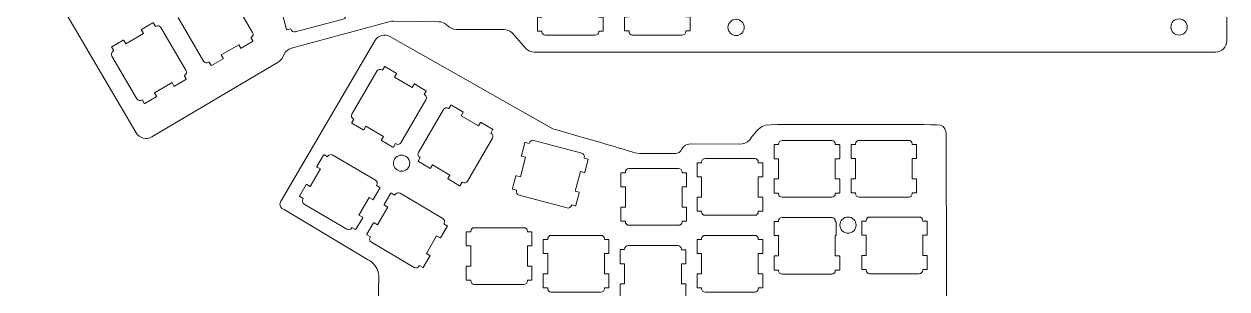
# Model space of a CAD drawing. Header units: millimetres. Extents: x -3 to 295, y 0 to 232.
# Drawn here: x -2.7 to 295.1, y 65.7 to 131.3 of the extents above; entities that cross this region are included whole.
import ezdxf

# ---------------------------------------------------------------- set-up
doc = ezdxf.new("R2010")
doc.units = ezdxf.units.MM
doc.header["$MEASUREMENT"] = 0
doc.layers.add('Layer 1', color=7, linetype='Continuous')

# ---------------------------------------------------------------- blocks, each defined once
blk = doc.blocks.new('block 5')
at = {"layer": 'Layer 1', "color": 22, "lineweight": 9, "true_color": 0xb73939}
blk.add_open_spline([(90.77, 98.88), (91.88, 98.88), (92.78, 97.98), (92.78, 96.87), (92.78, 95.76), (91.88, 94.86), (90.77, 94.86), (89.66, 94.86), (88.76, 95.76), (88.76, 96.87), (88.76, 97.98), (89.66, 98.88), (90.77, 98.88)], degree=3, knots=[0, 0, 0, 0, 1, 1, 1, 2, 2, 2, 3, 3, 3, 4, 4, 4, 4], dxfattribs=at)
blk = doc.blocks.new('block 7')
at = {"layer": 'Layer 1', "color": 22, "lineweight": 9, "true_color": 0xb73939}
blk.add_open_spline([(201.26, 83.54), (202.37, 83.54), (203.27, 82.64), (203.27, 81.53), (203.27, 80.42), (202.37, 79.52), (201.26, 79.52), (200.15, 79.52), (199.25, 80.42), (199.25, 81.53), (199.25, 82.64), (200.15, 83.54), (201.26, 83.54)], degree=3, knots=[0, 0, 0, 0, 1, 1, 1, 2, 2, 2, 3, 3, 3, 4, 4, 4, 4], dxfattribs=at)
blk = doc.blocks.new('block 4')
at = {"layer": 'Layer 1', "color": 22, "lineweight": 9, "true_color": 0xb73939}
for points, knots in [([(225.6, 103.19), (225.53, 103.26), (226.1, 106.43), (223.31, 106.4), (223.1, 106.4), (189.76, 106.54), (182.07, 106.4), (180.16, 106.36), (179.49, 105.59), (179.42, 105.55), (178.4, 104.85), (176.88, 102.59), (176.88, 102.55), (176.88, 102.55), (176.88, 102.55), (176.88, 102.55), (176.35, 101.95), (175.26, 101.6), (174.45, 101.6), (174.45, 101.6), (162.42, 101.64), (162.42, 101.64), (161.68, 101.64), (161.15, 101.49), (160.62, 100.97), (160.62, 100.97), (160.62, 100.97), (160.62, 100.97), (160.09, 100.47), (159.7, 99.34), (158.96, 99.31), (158.96, 99.31), (152.68, 99.2), (150.04, 99.24), (149.86, 99.24), (148.2, 99.48), (147.78, 99.69), (147.53, 99.8), (128.48, 105.34), (128.2, 105.41), (128.2, 105.41), (128.2, 105.41), (128.2, 105.41), (128.2, 105.41), (88.05, 128.2), (88.05, 128.2), (86.71, 129.01), (84.95, 128.55), (84.17, 127.21), (84.17, 127.21), (61.07, 87.7), (61.07, 87.7), (60.82, 87.28), (60.01, 86.18), (61.67, 85.37), (61.67, 85.37), (82.37, 73.03), (82.37, 73.03), (82.37, 73.03), (82.37, 73.03), (82.37, 73.03), (82.37, 73.03), (85.02, 71.76), (85.13, 68.93), (85.13, 68.93), (83.68, 2.72), (83.68, 2.72), (83.61, 1.48), (84.21, 0.11), (85.76, 0.11), (85.76, 0.11), (223.17, 0.14), (223.17, 0.14), (225, 0.11), (225.85, 0.78), (225.85, 2.26), (225.85, 2.26), (225.6, 103.19), (225.6, 103.19)], [0, 0, 0, 0, 1, 1, 1, 2, 2, 2, 3, 3, 3, 4, 4, 4, 5, 5, 5, 6, 6, 6, 7, 7, 7, 8, 8, 8, 9, 9, 9, 10, 10, 10, 11, 11, 11, 12, 12, 12, 13, 13, 13, 14, 14, 14, 15, 15, 15, 16, 16, 16, 17, 17, 17, 18, 18, 18, 19, 19, 19, 20, 20, 20, 21, 21, 21, 22, 22, 22, 23, 23, 23, 24, 24, 24, 25, 25, 25, 26, 26, 26, 26]), ([(93.35, 115.61), (93.35, 115.61), (89.01, 118.15), (89.01, 118.15), (89.01, 118.15), (89.5, 118.99), (89.5, 118.99), (89.53, 119.03), (89.5, 119.1), (89.46, 119.13), (89.46, 119.13), (86.64, 120.79), (86.64, 120.79), (86.61, 120.83), (86.54, 120.79), (86.5, 120.76), (86.5, 120.76), (86.01, 119.91), (86.01, 119.91), (86.01, 119.91), (85.87, 119.98), (85.87, 119.98), (85.44, 120.23), (84.91, 120.09), (84.67, 119.66), (84.67, 119.66), (78.46, 109.04), (78.46, 109.04), (78.21, 108.62), (78.35, 108.09), (78.78, 107.84), (78.78, 107.84), (78.92, 107.77), (78.92, 107.77), (78.92, 107.77), (78.42, 106.93), (78.42, 106.93), (78.39, 106.89), (78.42, 106.82), (78.46, 106.79), (78.46, 106.79), (81.28, 105.13), (81.28, 105.13), (81.32, 105.09), (81.39, 105.13), (81.42, 105.16), (81.42, 105.16), (81.91, 106.01), (81.91, 106.01), (81.91, 106.01), (86.25, 103.47), (86.25, 103.47), (86.25, 103.47), (85.76, 102.62), (85.76, 102.62), (85.72, 102.59), (85.76, 102.52), (85.8, 102.48), (85.8, 102.48), (88.62, 100.82), (88.62, 100.82), (88.65, 100.79), (88.72, 100.82), (88.76, 100.86), (88.76, 100.86), (89.25, 101.71), (89.25, 101.71), (89.25, 101.71), (89.39, 101.64), (89.39, 101.64), (89.82, 101.39), (90.35, 101.53), (90.59, 101.95), (90.59, 101.95), (96.8, 112.57), (96.8, 112.57), (97.05, 112.99), (96.91, 113.52), (96.48, 113.77), (96.48, 113.77), (96.34, 113.84), (96.34, 113.84), (96.34, 113.84), (96.84, 114.69), (96.84, 114.69), (96.87, 114.72), (96.84, 114.79), (96.8, 114.83), (96.8, 114.83), (93.98, 116.49), (93.98, 116.49), (93.94, 116.52), (93.87, 116.49), (93.84, 116.45), (93.84, 116.45), (93.35, 115.61), (93.35, 115.61)], [0, 0, 0, 0, 1, 1, 1, 2, 2, 2, 3, 3, 3, 4, 4, 4, 5, 5, 5, 6, 6, 6, 7, 7, 7, 8, 8, 8, 9, 9, 9, 10, 10, 10, 11, 11, 11, 12, 12, 12, 13, 13, 13, 14, 14, 14, 15, 15, 15, 16, 16, 16, 17, 17, 17, 18, 18, 18, 19, 19, 19, 20, 20, 20, 21, 21, 21, 22, 22, 22, 23, 23, 23, 24, 24, 24, 25, 25, 25, 26, 26, 26, 27, 27, 27, 28, 28, 28, 29, 29, 29, 30, 30, 30, 31, 31, 31, 32, 32, 32, 32]), ([(109.82, 106.08), (109.82, 106.08), (105.48, 108.62), (105.48, 108.62), (105.48, 108.62), (105.97, 109.47), (105.97, 109.47), (106.01, 109.5), (105.97, 109.57), (105.94, 109.61), (105.94, 109.61), (103.12, 111.27), (103.12, 111.27), (103.08, 111.3), (103.01, 111.27), (102.98, 111.23), (102.98, 111.23), (102.48, 110.38), (102.48, 110.38), (102.48, 110.38), (102.34, 110.45), (102.34, 110.45), (101.92, 110.7), (101.39, 110.56), (101.14, 110.14), (101.14, 110.14), (94.93, 99.52), (94.93, 99.52), (94.69, 99.1), (94.83, 98.57), (95.25, 98.32), (95.25, 98.32), (95.39, 98.25), (95.39, 98.25), (95.39, 98.25), (94.9, 97.4), (94.9, 97.4), (94.86, 97.37), (94.9, 97.3), (94.93, 97.26), (94.93, 97.26), (97.75, 95.6), (97.75, 95.6), (97.79, 95.57), (97.86, 95.6), (97.9, 95.64), (97.9, 95.64), (98.39, 96.48), (98.39, 96.48), (98.39, 96.48), (102.73, 93.94), (102.73, 93.94), (102.73, 93.94), (102.23, 93.1), (102.23, 93.1), (102.2, 93.06), (102.23, 92.99), (102.27, 92.96), (102.27, 92.96), (105.09, 91.3), (105.09, 91.3), (105.13, 91.26), (105.2, 91.3), (105.23, 91.33), (105.23, 91.33), (105.73, 92.18), (105.73, 92.18), (105.73, 92.18), (105.87, 92.11), (105.87, 92.11), (106.29, 91.86), (106.82, 92), (107.07, 92.43), (107.07, 92.43), (113.28, 103.05), (113.28, 103.05), (113.52, 103.47), (113.38, 104), (112.96, 104.25), (112.96, 104.25), (112.82, 104.32), (112.82, 104.32), (112.82, 104.32), (113.31, 105.16), (113.31, 105.16), (113.35, 105.2), (113.31, 105.27), (113.28, 105.3), (113.28, 105.3), (110.45, 106.96), (110.45, 106.96), (110.42, 107), (110.35, 106.96), (110.31, 106.93), (110.31, 106.93), (109.82, 106.08), (109.82, 106.08)], [0, 0, 0, 0, 1, 1, 1, 2, 2, 2, 3, 3, 3, 4, 4, 4, 5, 5, 5, 6, 6, 6, 7, 7, 7, 8, 8, 8, 9, 9, 9, 10, 10, 10, 11, 11, 11, 12, 12, 12, 13, 13, 13, 14, 14, 14, 15, 15, 15, 16, 16, 16, 17, 17, 17, 18, 18, 18, 19, 19, 19, 20, 20, 20, 21, 21, 21, 22, 22, 22, 23, 23, 23, 24, 24, 24, 25, 25, 25, 26, 26, 26, 27, 27, 27, 28, 28, 28, 29, 29, 29, 30, 30, 30, 31, 31, 31, 32, 32, 32, 32]), ([(133.74, 89.92), (133.74, 89.92), (135.04, 94.79), (135.04, 94.79), (135.04, 94.79), (136, 94.54), (136, 94.54), (136.07, 94.54), (136.1, 94.54), (136.14, 94.61), (136.14, 94.61), (136.98, 97.75), (136.98, 97.75), (136.98, 97.83), (136.98, 97.86), (136.91, 97.9), (136.91, 97.9), (135.96, 98.14), (135.96, 98.14), (135.96, 98.14), (136, 98.28), (136, 98.28), (136.14, 98.74), (135.85, 99.24), (135.36, 99.34), (135.36, 99.34), (123.47, 102.52), (123.47, 102.52), (123.01, 102.66), (122.52, 102.38), (122.41, 101.88), (122.41, 101.88), (122.38, 101.74), (122.38, 101.74), (122.38, 101.74), (121.43, 101.99), (121.43, 101.99), (121.36, 101.99), (121.32, 101.95), (121.28, 101.92), (121.28, 101.92), (120.44, 98.78), (120.44, 98.78), (120.44, 98.71), (120.47, 98.67), (120.51, 98.64), (120.51, 98.64), (121.46, 98.39), (121.46, 98.39), (121.46, 98.39), (120.16, 93.52), (120.16, 93.52), (120.16, 93.52), (119.2, 93.77), (119.2, 93.77), (119.13, 93.77), (119.1, 93.77), (119.06, 93.7), (119.06, 93.7), (118.22, 90.56), (118.22, 90.56), (118.22, 90.49), (118.25, 90.45), (118.29, 90.42), (118.29, 90.42), (119.24, 90.17), (119.24, 90.17), (119.24, 90.17), (119.2, 90.03), (119.2, 90.03), (119.06, 89.57), (119.34, 89.08), (119.84, 88.97), (119.84, 88.97), (131.73, 85.8), (131.73, 85.8), (132.19, 85.65), (132.68, 85.94), (132.79, 86.43), (132.79, 86.43), (132.82, 86.57), (132.82, 86.57), (132.82, 86.57), (133.77, 86.32), (133.77, 86.32), (133.84, 86.32), (133.88, 86.36), (133.91, 86.4), (133.91, 86.4), (134.76, 89.53), (134.76, 89.53), (134.76, 89.61), (134.76, 89.64), (134.69, 89.68), (134.69, 89.68), (133.74, 89.92), (133.74, 89.92)], [0, 0, 0, 0, 1, 1, 1, 2, 2, 2, 3, 3, 3, 4, 4, 4, 5, 5, 5, 6, 6, 6, 7, 7, 7, 8, 8, 8, 9, 9, 9, 10, 10, 10, 11, 11, 11, 12, 12, 12, 13, 13, 13, 14, 14, 14, 15, 15, 15, 16, 16, 16, 17, 17, 17, 18, 18, 18, 19, 19, 19, 20, 20, 20, 21, 21, 21, 22, 22, 22, 23, 23, 23, 24, 24, 24, 25, 25, 25, 26, 26, 26, 27, 27, 27, 28, 28, 28, 29, 29, 29, 30, 30, 30, 31, 31, 31, 32, 32, 32, 32]), ([(198.12, 92.96), (198.12, 92.96), (198.12, 97.97), (198.12, 97.97), (198.12, 97.97), (199.11, 97.97), (199.11, 97.97), (199.18, 97.97), (199.21, 98), (199.21, 98.07), (199.21, 98.07), (199.21, 101.35), (199.21, 101.35), (199.21, 101.42), (199.18, 101.46), (199.11, 101.46), (199.11, 101.46), (198.12, 101.46), (198.12, 101.46), (198.12, 101.46), (198.12, 101.6), (198.12, 101.6), (198.12, 102.09), (197.73, 102.48), (197.24, 102.48), (197.24, 102.48), (184.96, 102.48), (184.96, 102.48), (184.47, 102.48), (184.08, 102.09), (184.08, 101.6), (184.08, 101.6), (184.08, 101.46), (184.08, 101.46), (184.08, 101.46), (183.09, 101.46), (183.09, 101.46), (183.02, 101.46), (182.99, 101.42), (182.99, 101.35), (182.99, 101.35), (182.99, 98.07), (182.99, 98.07), (182.99, 98), (183.02, 97.97), (183.09, 97.97), (183.09, 97.97), (184.08, 97.97), (184.08, 97.97), (184.08, 97.97), (184.08, 92.96), (184.08, 92.96), (184.08, 92.96), (183.09, 92.96), (183.09, 92.96), (183.02, 92.96), (182.99, 92.92), (182.99, 92.85), (182.99, 92.85), (182.99, 89.57), (182.99, 89.57), (182.99, 89.5), (183.02, 89.46), (183.09, 89.46), (183.09, 89.46), (184.08, 89.46), (184.08, 89.46), (184.08, 89.46), (184.08, 89.32), (184.08, 89.32), (184.08, 88.83), (184.47, 88.44), (184.96, 88.44), (184.96, 88.44), (197.24, 88.44), (197.24, 88.44), (197.73, 88.44), (198.12, 88.83), (198.12, 89.32), (198.12, 89.32), (198.12, 89.46), (198.12, 89.46), (198.12, 89.46), (199.11, 89.46), (199.11, 89.46), (199.18, 89.46), (199.21, 89.5), (199.21, 89.57), (199.21, 89.57), (199.21, 92.85), (199.21, 92.85), (199.21, 92.92), (199.18, 92.96), (199.11, 92.96), (199.11, 92.96), (198.12, 92.96), (198.12, 92.96)], [0, 0, 0, 0, 1, 1, 1, 2, 2, 2, 3, 3, 3, 4, 4, 4, 5, 5, 5, 6, 6, 6, 7, 7, 7, 8, 8, 8, 9, 9, 9, 10, 10, 10, 11, 11, 11, 12, 12, 12, 13, 13, 13, 14, 14, 14, 15, 15, 15, 16, 16, 16, 17, 17, 17, 18, 18, 18, 19, 19, 19, 20, 20, 20, 21, 21, 21, 22, 22, 22, 23, 23, 23, 24, 24, 24, 25, 25, 25, 26, 26, 26, 27, 27, 27, 28, 28, 28, 29, 29, 29, 30, 30, 30, 31, 31, 31, 32, 32, 32, 32]), ([(217.17, 92.99), (217.17, 92.99), (217.17, 98), (217.17, 98), (217.17, 98), (218.16, 98), (218.16, 98), (218.23, 98), (218.26, 98.04), (218.26, 98.11), (218.26, 98.11), (218.26, 101.39), (218.26, 101.39), (218.26, 101.46), (218.23, 101.49), (218.16, 101.49), (218.16, 101.49), (217.17, 101.49), (217.17, 101.49), (217.17, 101.49), (217.17, 101.64), (217.17, 101.64), (217.17, 102.13), (216.78, 102.52), (216.29, 102.52), (216.29, 102.52), (204.01, 102.52), (204.01, 102.52), (203.52, 102.52), (203.13, 102.13), (203.13, 101.64), (203.13, 101.64), (203.13, 101.49), (203.13, 101.49), (203.13, 101.49), (202.14, 101.49), (202.14, 101.49), (202.07, 101.49), (202.04, 101.46), (202.04, 101.39), (202.04, 101.39), (202.04, 98.11), (202.04, 98.11), (202.04, 98.04), (202.07, 98), (202.14, 98), (202.14, 98), (203.13, 98), (203.13, 98), (203.13, 98), (203.13, 92.99), (203.13, 92.99), (203.13, 92.99), (202.14, 92.99), (202.14, 92.99), (202.07, 92.99), (202.04, 92.96), (202.04, 92.89), (202.04, 92.89), (202.04, 89.61), (202.04, 89.61), (202.04, 89.53), (202.07, 89.5), (202.14, 89.5), (202.14, 89.5), (203.13, 89.5), (203.13, 89.5), (203.13, 89.5), (203.13, 89.36), (203.13, 89.36), (203.13, 88.86), (203.52, 88.48), (204.01, 88.48), (204.01, 88.48), (216.29, 88.48), (216.29, 88.48), (216.78, 88.48), (217.17, 88.86), (217.17, 89.36), (217.17, 89.36), (217.17, 89.5), (217.17, 89.5), (217.17, 89.5), (218.16, 89.5), (218.16, 89.5), (218.23, 89.5), (218.26, 89.53), (218.26, 89.61), (218.26, 89.61), (218.26, 92.89), (218.26, 92.89), (218.26, 92.96), (218.23, 92.99), (218.16, 92.99), (218.16, 92.99), (217.17, 92.99), (217.17, 92.99)], [0, 0, 0, 0, 1, 1, 1, 2, 2, 2, 3, 3, 3, 4, 4, 4, 5, 5, 5, 6, 6, 6, 7, 7, 7, 8, 8, 8, 9, 9, 9, 10, 10, 10, 11, 11, 11, 12, 12, 12, 13, 13, 13, 14, 14, 14, 15, 15, 15, 16, 16, 16, 17, 17, 17, 18, 18, 18, 19, 19, 19, 20, 20, 20, 21, 21, 21, 22, 22, 22, 23, 23, 23, 24, 24, 24, 25, 25, 25, 26, 26, 26, 27, 27, 27, 28, 28, 28, 29, 29, 29, 30, 30, 30, 31, 31, 31, 32, 32, 32, 32]), ([(80.22, 84), (80.22, 84), (82.76, 88.34), (82.76, 88.34), (82.76, 88.34), (83.61, 87.84), (83.61, 87.84), (83.64, 87.81), (83.71, 87.84), (83.75, 87.88), (83.75, 87.88), (85.41, 90.7), (85.41, 90.7), (85.44, 90.73), (85.41, 90.8), (85.37, 90.84), (85.37, 90.84), (84.53, 91.33), (84.53, 91.33), (84.53, 91.33), (84.6, 91.48), (84.6, 91.48), (84.84, 91.9), (84.7, 92.43), (84.28, 92.67), (84.28, 92.67), (73.73, 98.88), (73.73, 98.88), (73.31, 99.13), (72.78, 98.99), (72.53, 98.57), (72.53, 98.57), (72.46, 98.43), (72.46, 98.43), (72.46, 98.43), (71.61, 98.92), (71.61, 98.92), (71.58, 98.95), (71.51, 98.92), (71.47, 98.88), (71.47, 98.88), (69.81, 96.06), (69.81, 96.06), (69.78, 96.03), (69.81, 95.96), (69.85, 95.92), (69.85, 95.92), (70.7, 95.43), (70.7, 95.43), (70.7, 95.43), (68.16, 91.09), (68.16, 91.09), (68.16, 91.09), (67.31, 91.58), (67.31, 91.58), (67.27, 91.62), (67.2, 91.58), (67.17, 91.55), (67.17, 91.55), (65.51, 88.72), (65.51, 88.72), (65.48, 88.69), (65.51, 88.62), (65.55, 88.58), (65.55, 88.58), (66.39, 88.09), (66.39, 88.09), (66.39, 88.09), (66.32, 87.95), (66.32, 87.95), (66.08, 87.52), (66.22, 86.99), (66.64, 86.75), (66.64, 86.75), (77.22, 80.5), (77.22, 80.5), (77.65, 80.26), (78.18, 80.4), (78.42, 80.82), (78.42, 80.82), (78.49, 80.96), (78.49, 80.96), (78.49, 80.96), (79.34, 80.47), (79.34, 80.47), (79.37, 80.43), (79.45, 80.47), (79.48, 80.5), (79.48, 80.5), (81.14, 83.33), (81.14, 83.33), (81.17, 83.36), (81.14, 83.43), (81.1, 83.47), (81.1, 83.47), (80.22, 84), (80.22, 84)], [0, 0, 0, 0, 1, 1, 1, 2, 2, 2, 3, 3, 3, 4, 4, 4, 5, 5, 5, 6, 6, 6, 7, 7, 7, 8, 8, 8, 9, 9, 9, 10, 10, 10, 11, 11, 11, 12, 12, 12, 13, 13, 13, 14, 14, 14, 15, 15, 15, 16, 16, 16, 17, 17, 17, 18, 18, 18, 19, 19, 19, 20, 20, 20, 21, 21, 21, 22, 22, 22, 23, 23, 23, 24, 24, 24, 25, 25, 25, 26, 26, 26, 27, 27, 27, 28, 28, 28, 29, 29, 29, 30, 30, 30, 31, 31, 31, 32, 32, 32, 32]), ([(160.2, 85.97), (160.2, 85.97), (160.2, 90.98), (160.2, 90.98), (160.2, 90.98), (161.18, 90.98), (161.18, 90.98), (161.25, 90.98), (161.29, 91.02), (161.29, 91.09), (161.29, 91.09), (161.29, 94.37), (161.29, 94.37), (161.29, 94.44), (161.25, 94.47), (161.18, 94.47), (161.18, 94.47), (160.2, 94.47), (160.2, 94.47), (160.2, 94.47), (160.2, 94.65), (160.2, 94.65), (160.2, 95.14), (159.81, 95.53), (159.31, 95.53), (159.31, 95.53), (147.04, 95.53), (147.04, 95.53), (146.54, 95.53), (146.16, 95.14), (146.16, 94.65), (146.16, 94.65), (146.16, 94.51), (146.16, 94.51), (146.16, 94.51), (145.17, 94.51), (145.17, 94.51), (145.1, 94.51), (145.06, 94.47), (145.06, 94.4), (145.06, 94.4), (145.06, 91.12), (145.06, 91.12), (145.06, 91.05), (145.1, 91.02), (145.17, 91.02), (145.17, 91.02), (146.16, 91.02), (146.16, 91.02), (146.16, 91.02), (146.16, 86.01), (146.16, 86.01), (146.16, 86.01), (145.17, 86.01), (145.17, 86.01), (145.1, 86.01), (145.06, 85.97), (145.06, 85.9), (145.06, 85.9), (145.06, 82.62), (145.06, 82.62), (145.06, 82.55), (145.1, 82.51), (145.17, 82.51), (145.17, 82.51), (146.16, 82.51), (146.16, 82.51), (146.16, 82.51), (146.16, 82.37), (146.16, 82.37), (146.16, 81.88), (146.54, 81.49), (147.04, 81.49), (147.04, 81.49), (159.31, 81.49), (159.31, 81.49), (159.81, 81.49), (160.2, 81.88), (160.2, 82.37), (160.2, 82.37), (160.2, 82.51), (160.2, 82.51), (160.2, 82.51), (161.18, 82.51), (161.18, 82.51), (161.25, 82.51), (161.29, 82.55), (161.29, 82.62), (161.29, 82.62), (161.29, 85.9), (161.29, 85.9), (161.29, 85.97), (161.25, 86.01), (161.18, 86.01), (161.18, 86.01), (160.2, 86.01), (160.2, 86.01), (160.2, 86.01), (160.2, 85.97), (160.2, 85.97)], [0, 0, 0, 0, 1, 1, 1, 2, 2, 2, 3, 3, 3, 4, 4, 4, 5, 5, 5, 6, 6, 6, 7, 7, 7, 8, 8, 8, 9, 9, 9, 10, 10, 10, 11, 11, 11, 12, 12, 12, 13, 13, 13, 14, 14, 14, 15, 15, 15, 16, 16, 16, 17, 17, 17, 18, 18, 18, 19, 19, 19, 20, 20, 20, 21, 21, 21, 22, 22, 22, 23, 23, 23, 24, 24, 24, 25, 25, 25, 26, 26, 26, 27, 27, 27, 28, 28, 28, 29, 29, 29, 30, 30, 30, 31, 31, 31, 32, 32, 32, 33, 33, 33, 33]), ([(179.07, 88.48), (179.07, 88.48), (179.07, 93.49), (179.07, 93.49), (179.07, 93.49), (180.06, 93.49), (180.06, 93.49), (180.13, 93.49), (180.16, 93.52), (180.16, 93.59), (180.16, 93.59), (180.16, 96.87), (180.16, 96.87), (180.16, 96.94), (180.13, 96.98), (180.06, 96.98), (180.06, 96.98), (179.07, 96.98), (179.07, 96.98), (179.07, 96.98), (179.07, 97.12), (179.07, 97.12), (179.07, 97.61), (178.68, 98), (178.19, 98), (178.19, 98), (165.91, 98), (165.91, 98), (165.42, 98), (165.03, 97.61), (165.03, 97.12), (165.03, 97.12), (165.03, 96.98), (165.03, 96.98), (165.03, 96.98), (164.04, 96.98), (164.04, 96.98), (163.97, 96.98), (163.94, 96.94), (163.94, 96.87), (163.94, 96.87), (163.94, 93.59), (163.94, 93.59), (163.94, 93.52), (163.97, 93.49), (164.04, 93.49), (164.04, 93.49), (165.03, 93.49), (165.03, 93.49), (165.03, 93.49), (165.03, 88.48), (165.03, 88.48), (165.03, 88.48), (164.04, 88.48), (164.04, 88.48), (163.97, 88.48), (163.94, 88.44), (163.94, 88.37), (163.94, 88.37), (163.94, 85.09), (163.94, 85.09), (163.94, 85.02), (163.97, 84.98), (164.04, 84.98), (164.04, 84.98), (165.03, 84.98), (165.03, 84.98), (165.03, 84.98), (165.03, 84.84), (165.03, 84.84), (165.03, 84.35), (165.42, 83.96), (165.91, 83.96), (165.91, 83.96), (178.19, 83.96), (178.19, 83.96), (178.68, 83.96), (179.07, 84.35), (179.07, 84.84), (179.07, 84.84), (179.07, 84.98), (179.07, 84.98), (179.07, 84.98), (180.06, 84.98), (180.06, 84.98), (180.13, 84.98), (180.16, 85.02), (180.16, 85.09), (180.16, 85.09), (180.16, 88.37), (180.16, 88.37), (180.16, 88.44), (180.13, 88.48), (180.06, 88.48), (180.06, 88.48), (179.07, 88.48), (179.07, 88.48), (179.07, 88.48), (179.07, 88.48), (179.07, 88.48)], [0, 0, 0, 0, 1, 1, 1, 2, 2, 2, 3, 3, 3, 4, 4, 4, 5, 5, 5, 6, 6, 6, 7, 7, 7, 8, 8, 8, 9, 9, 9, 10, 10, 10, 11, 11, 11, 12, 12, 12, 13, 13, 13, 14, 14, 14, 15, 15, 15, 16, 16, 16, 17, 17, 17, 18, 18, 18, 19, 19, 19, 20, 20, 20, 21, 21, 21, 22, 22, 22, 23, 23, 23, 24, 24, 24, 25, 25, 25, 26, 26, 26, 27, 27, 27, 28, 28, 28, 29, 29, 29, 30, 30, 30, 31, 31, 31, 32, 32, 32, 33, 33, 33, 33]), ([(96.91, 74.51), (96.91, 74.51), (99.45, 78.85), (99.45, 78.85), (99.45, 78.85), (100.29, 78.35), (100.29, 78.35), (100.33, 78.32), (100.4, 78.35), (100.44, 78.39), (100.44, 78.39), (102.09, 81.21), (102.09, 81.21), (102.13, 81.24), (102.09, 81.32), (102.06, 81.35), (102.06, 81.35), (101.21, 81.84), (101.21, 81.84), (101.21, 81.84), (101.28, 81.99), (101.28, 81.99), (101.53, 82.41), (101.39, 82.94), (100.97, 83.18), (100.97, 83.18), (90.38, 89.43), (90.38, 89.43), (89.96, 89.68), (89.43, 89.53), (89.18, 89.11), (89.18, 89.11), (89.11, 88.97), (89.11, 88.97), (89.11, 88.97), (88.27, 89.46), (88.27, 89.46), (88.23, 89.5), (88.16, 89.46), (88.12, 89.43), (88.12, 89.43), (86.47, 86.61), (86.47, 86.61), (86.43, 86.57), (86.47, 86.5), (86.5, 86.47), (86.5, 86.47), (87.35, 85.97), (87.35, 85.97), (87.35, 85.97), (84.81, 81.63), (84.81, 81.63), (84.81, 81.63), (83.96, 82.13), (83.96, 82.13), (83.93, 82.16), (83.86, 82.13), (83.82, 82.09), (83.82, 82.09), (82.16, 79.27), (82.16, 79.27), (82.13, 79.23), (82.16, 79.16), (82.2, 79.13), (82.2, 79.13), (83.04, 78.63), (83.04, 78.63), (83.04, 78.63), (82.97, 78.49), (82.97, 78.49), (82.73, 78.07), (82.87, 77.54), (83.29, 77.29), (83.29, 77.29), (93.87, 71.05), (93.87, 71.05), (94.3, 70.8), (94.83, 70.94), (95.07, 71.37), (95.07, 71.37), (95.14, 71.51), (95.14, 71.51), (95.14, 71.51), (95.99, 71.01), (95.99, 71.01), (96.03, 70.98), (96.1, 71.01), (96.13, 71.05), (96.13, 71.05), (97.79, 73.87), (97.79, 73.87), (97.83, 73.91), (97.79, 73.98), (97.75, 74.01), (97.75, 74.01), (96.91, 74.51), (96.91, 74.51)], [0, 0, 0, 0, 1, 1, 1, 2, 2, 2, 3, 3, 3, 4, 4, 4, 5, 5, 5, 6, 6, 6, 7, 7, 7, 8, 8, 8, 9, 9, 9, 10, 10, 10, 11, 11, 11, 12, 12, 12, 13, 13, 13, 14, 14, 14, 15, 15, 15, 16, 16, 16, 17, 17, 17, 18, 18, 18, 19, 19, 19, 20, 20, 20, 21, 21, 21, 22, 22, 22, 23, 23, 23, 24, 24, 24, 25, 25, 25, 26, 26, 26, 27, 27, 27, 28, 28, 28, 29, 29, 29, 30, 30, 30, 31, 31, 31, 32, 32, 32, 32]), ([(198.12, 73.91), (198.12, 73.91), (198.12, 78.92), (198.12, 78.92), (198.12, 78.92), (198.19, 78.92), (198.19, 78.92), (198.26, 78.92), (198.3, 78.95), (198.3, 79.02), (198.3, 79.02), (198.3, 82.3), (198.3, 82.3), (198.3, 82.37), (198.26, 82.41), (198.19, 82.41), (198.19, 82.41), (198.12, 82.41), (198.12, 82.41), (198.12, 82.41), (198.12, 82.55), (198.12, 82.55), (198.12, 83.04), (197.73, 83.43), (197.24, 83.43), (197.24, 83.43), (184.96, 83.43), (184.96, 83.43), (184.47, 83.43), (184.08, 83.04), (184.08, 82.55), (184.08, 82.55), (184.08, 82.41), (184.08, 82.41), (184.08, 82.41), (183.09, 82.41), (183.09, 82.41), (183.02, 82.41), (182.99, 82.37), (182.99, 82.3), (182.99, 82.3), (182.99, 79.02), (182.99, 79.02), (182.99, 78.95), (183.02, 78.92), (183.09, 78.92), (183.09, 78.92), (184.08, 78.92), (184.08, 78.92), (184.08, 78.92), (184.08, 73.91), (184.08, 73.91), (184.08, 73.91), (183.09, 73.91), (183.09, 73.91), (183.02, 73.91), (182.99, 73.87), (182.99, 73.8), (182.99, 73.8), (182.99, 70.52), (182.99, 70.52), (182.99, 70.45), (183.02, 70.41), (183.09, 70.41), (183.09, 70.41), (184.08, 70.41), (184.08, 70.41), (184.08, 70.41), (184.08, 70.27), (184.08, 70.27), (184.08, 69.78), (184.47, 69.39), (184.96, 69.39), (184.96, 69.39), (197.24, 69.39), (197.24, 69.39), (197.73, 69.39), (198.12, 69.78), (198.12, 70.27), (198.12, 70.27), (198.12, 70.41), (198.12, 70.41), (198.12, 70.41), (199.11, 70.41), (199.11, 70.41), (199.18, 70.41), (199.21, 70.45), (199.21, 70.52), (199.21, 70.52), (199.21, 73.8), (199.21, 73.8), (199.21, 73.87), (199.18, 73.91), (199.11, 73.91), (199.11, 73.91), (198.12, 73.91), (198.12, 73.91)], [0, 0, 0, 0, 1, 1, 1, 2, 2, 2, 3, 3, 3, 4, 4, 4, 5, 5, 5, 6, 6, 6, 7, 7, 7, 8, 8, 8, 9, 9, 9, 10, 10, 10, 11, 11, 11, 12, 12, 12, 13, 13, 13, 14, 14, 14, 15, 15, 15, 16, 16, 16, 17, 17, 17, 18, 18, 18, 19, 19, 19, 20, 20, 20, 21, 21, 21, 22, 22, 22, 23, 23, 23, 24, 24, 24, 25, 25, 25, 26, 26, 26, 27, 27, 27, 28, 28, 28, 29, 29, 29, 30, 30, 30, 31, 31, 31, 32, 32, 32, 32]), ([(219.78, 74.01), (219.78, 74.01), (219.78, 79.02), (219.78, 79.02), (219.78, 79.02), (220.77, 79.02), (220.77, 79.02), (220.84, 79.02), (220.87, 79.06), (220.87, 79.13), (220.87, 79.13), (220.87, 82.41), (220.87, 82.41), (220.87, 82.48), (220.84, 82.51), (220.77, 82.51), (220.77, 82.51), (219.78, 82.51), (219.78, 82.51), (219.78, 82.51), (219.78, 82.66), (219.78, 82.66), (219.78, 83.15), (219.39, 83.54), (218.9, 83.54), (218.9, 83.54), (206.62, 83.54), (206.62, 83.54), (206.13, 83.54), (205.74, 83.15), (205.74, 82.66), (205.74, 82.66), (205.74, 82.51), (205.74, 82.51), (205.74, 82.51), (204.75, 82.51), (204.75, 82.51), (204.68, 82.51), (204.65, 82.48), (204.65, 82.41), (204.65, 82.41), (204.65, 79.13), (204.65, 79.13), (204.65, 79.06), (204.68, 79.02), (204.75, 79.02), (204.75, 79.02), (205.74, 79.02), (205.74, 79.02), (205.74, 79.02), (205.74, 74.01), (205.74, 74.01), (205.74, 74.01), (204.75, 74.01), (204.75, 74.01), (204.68, 74.01), (204.65, 73.98), (204.65, 73.91), (204.65, 73.91), (204.65, 70.63), (204.65, 70.63), (204.65, 70.56), (204.68, 70.52), (204.75, 70.52), (204.75, 70.52), (205.74, 70.52), (205.74, 70.52), (205.74, 70.52), (205.74, 70.38), (205.74, 70.38), (205.74, 69.89), (206.13, 69.5), (206.62, 69.5), (206.62, 69.5), (218.9, 69.5), (218.9, 69.5), (219.39, 69.5), (219.78, 69.89), (219.78, 70.38), (219.78, 70.38), (219.78, 70.52), (219.78, 70.52), (219.78, 70.52), (220.77, 70.52), (220.77, 70.52), (220.84, 70.52), (220.87, 70.56), (220.87, 70.63), (220.87, 70.63), (220.87, 73.91), (220.87, 73.91), (220.87, 73.98), (220.84, 74.01), (220.77, 74.01), (220.77, 74.01), (219.78, 74.01), (219.78, 74.01), (219.78, 74.01), (219.78, 74.01), (219.78, 74.01)], [0, 0, 0, 0, 1, 1, 1, 2, 2, 2, 3, 3, 3, 4, 4, 4, 5, 5, 5, 6, 6, 6, 7, 7, 7, 8, 8, 8, 9, 9, 9, 10, 10, 10, 11, 11, 11, 12, 12, 12, 13, 13, 13, 14, 14, 14, 15, 15, 15, 16, 16, 16, 17, 17, 17, 18, 18, 18, 19, 19, 19, 20, 20, 20, 21, 21, 21, 22, 22, 22, 23, 23, 23, 24, 24, 24, 25, 25, 25, 26, 26, 26, 27, 27, 27, 28, 28, 28, 29, 29, 29, 30, 30, 30, 31, 31, 31, 32, 32, 32, 33, 33, 33, 33]), ([(121.92, 71.37), (121.92, 71.37), (121.92, 76.38), (121.92, 76.38), (121.92, 76.38), (122.91, 76.38), (122.91, 76.38), (122.98, 76.38), (123.01, 76.41), (123.01, 76.48), (123.01, 76.48), (123.01, 79.76), (123.01, 79.76), (123.01, 79.83), (122.98, 79.87), (122.91, 79.87), (122.91, 79.87), (121.92, 79.87), (121.92, 79.87), (121.92, 79.87), (121.92, 80.01), (121.92, 80.01), (121.92, 80.5), (121.53, 80.89), (121.04, 80.89), (121.04, 80.89), (108.76, 80.89), (108.76, 80.89), (108.27, 80.89), (107.88, 80.5), (107.88, 80.01), (107.88, 80.01), (107.88, 79.87), (107.88, 79.87), (107.88, 79.87), (106.89, 79.87), (106.89, 79.87), (106.82, 79.87), (106.79, 79.83), (106.79, 79.76), (106.79, 79.76), (106.79, 76.48), (106.79, 76.48), (106.79, 76.41), (106.82, 76.38), (106.89, 76.38), (106.89, 76.38), (107.88, 76.38), (107.88, 76.38), (107.88, 76.38), (107.88, 71.37), (107.88, 71.37), (107.88, 71.37), (106.89, 71.37), (106.89, 71.37), (106.82, 71.37), (106.79, 71.33), (106.79, 71.26), (106.79, 71.26), (106.79, 67.98), (106.79, 67.98), (106.79, 67.91), (106.82, 67.87), (106.89, 67.87), (106.89, 67.87), (107.88, 67.87), (107.88, 67.87), (107.88, 67.87), (107.88, 67.73), (107.88, 67.73), (107.88, 67.24), (108.27, 66.85), (108.76, 66.85), (108.76, 66.85), (121.04, 66.85), (121.04, 66.85), (121.53, 66.85), (121.92, 67.24), (121.92, 67.73), (121.92, 67.73), (121.92, 67.87), (121.92, 67.87), (121.92, 67.87), (122.91, 67.87), (122.91, 67.87), (122.98, 67.87), (123.01, 67.91), (123.01, 67.98), (123.01, 67.98), (123.01, 71.26), (123.01, 71.26), (123.01, 71.33), (122.98, 71.37), (122.91, 71.37), (122.91, 71.37), (121.92, 71.37), (121.92, 71.37)], [0, 0, 0, 0, 1, 1, 1, 2, 2, 2, 3, 3, 3, 4, 4, 4, 5, 5, 5, 6, 6, 6, 7, 7, 7, 8, 8, 8, 9, 9, 9, 10, 10, 10, 11, 11, 11, 12, 12, 12, 13, 13, 13, 14, 14, 14, 15, 15, 15, 16, 16, 16, 17, 17, 17, 18, 18, 18, 19, 19, 19, 20, 20, 20, 21, 21, 21, 22, 22, 22, 23, 23, 23, 24, 24, 24, 25, 25, 25, 26, 26, 26, 27, 27, 27, 28, 28, 28, 29, 29, 29, 30, 30, 30, 31, 31, 31, 32, 32, 32, 32]), ([(140.97, 69.46), (140.97, 69.46), (140.97, 74.47), (140.97, 74.47), (140.97, 74.47), (141.96, 74.47), (141.96, 74.47), (142.03, 74.47), (142.06, 74.51), (142.06, 74.58), (142.06, 74.58), (142.06, 77.86), (142.06, 77.86), (142.06, 77.93), (142.03, 77.96), (141.96, 77.96), (141.96, 77.96), (140.97, 77.96), (140.97, 77.96), (140.97, 77.96), (140.97, 78.1), (140.97, 78.1), (140.97, 78.6), (140.58, 78.99), (140.09, 78.99), (140.09, 78.99), (127.81, 78.99), (127.81, 78.99), (127.32, 78.99), (126.93, 78.6), (126.93, 78.1), (126.93, 78.1), (126.93, 77.96), (126.93, 77.96), (126.93, 77.96), (125.94, 77.96), (125.94, 77.96), (125.87, 77.96), (125.84, 77.93), (125.84, 77.86), (125.84, 77.86), (125.84, 74.58), (125.84, 74.58), (125.84, 74.51), (125.87, 74.47), (125.94, 74.47), (125.94, 74.47), (126.93, 74.47), (126.93, 74.47), (126.93, 74.47), (126.93, 69.46), (126.93, 69.46), (126.93, 69.46), (125.94, 69.46), (125.94, 69.46), (125.87, 69.46), (125.84, 69.43), (125.84, 69.36), (125.84, 69.36), (125.84, 66.08), (125.84, 66.08), (125.84, 66), (125.87, 65.97), (125.94, 65.97), (125.94, 65.97), (126.93, 65.97), (126.93, 65.97), (126.93, 65.97), (126.93, 65.83), (126.93, 65.83), (126.93, 65.33), (127.32, 64.95), (127.81, 64.95), (127.81, 64.95), (140.09, 64.95), (140.09, 64.95), (140.58, 64.95), (140.97, 65.33), (140.97, 65.83), (140.97, 65.83), (140.97, 65.97), (140.97, 65.97), (140.97, 65.97), (141.96, 65.97), (141.96, 65.97), (142.03, 65.97), (142.06, 66), (142.06, 66.08), (142.06, 66.08), (142.06, 69.36), (142.06, 69.36), (142.06, 69.43), (142.03, 69.46), (141.96, 69.46), (141.96, 69.46), (140.97, 69.46), (140.97, 69.46)], [0, 0, 0, 0, 1, 1, 1, 2, 2, 2, 3, 3, 3, 4, 4, 4, 5, 5, 5, 6, 6, 6, 7, 7, 7, 8, 8, 8, 9, 9, 9, 10, 10, 10, 11, 11, 11, 12, 12, 12, 13, 13, 13, 14, 14, 14, 15, 15, 15, 16, 16, 16, 17, 17, 17, 18, 18, 18, 19, 19, 19, 20, 20, 20, 21, 21, 21, 22, 22, 22, 23, 23, 23, 24, 24, 24, 25, 25, 25, 26, 26, 26, 27, 27, 27, 28, 28, 28, 29, 29, 29, 30, 30, 30, 31, 31, 31, 32, 32, 32, 32]), ([(179.07, 69.46), (179.07, 69.46), (179.07, 74.47), (179.07, 74.47), (179.07, 74.47), (180.06, 74.47), (180.06, 74.47), (180.13, 74.47), (180.16, 74.51), (180.16, 74.58), (180.16, 74.58), (180.16, 77.86), (180.16, 77.86), (180.16, 77.93), (180.13, 77.96), (180.06, 77.96), (180.06, 77.96), (179.07, 77.96), (179.07, 77.96), (179.07, 77.96), (179.07, 78.1), (179.07, 78.1), (179.07, 78.6), (178.68, 78.99), (178.19, 78.99), (178.19, 78.99), (165.91, 78.99), (165.91, 78.99), (165.42, 78.99), (165.03, 78.6), (165.03, 78.1), (165.03, 78.1), (165.03, 77.96), (165.03, 77.96), (165.03, 77.96), (164.04, 77.96), (164.04, 77.96), (163.97, 77.96), (163.94, 77.93), (163.94, 77.86), (163.94, 77.86), (163.94, 74.58), (163.94, 74.58), (163.94, 74.51), (163.97, 74.47), (164.04, 74.47), (164.04, 74.47), (165.03, 74.47), (165.03, 74.47), (165.03, 74.47), (165.03, 69.46), (165.03, 69.46), (165.03, 69.46), (164.04, 69.46), (164.04, 69.46), (163.97, 69.46), (163.94, 69.43), (163.94, 69.36), (163.94, 69.36), (163.94, 66.08), (163.94, 66.08), (163.94, 66), (163.97, 65.97), (164.04, 65.97), (164.04, 65.97), (165.03, 65.97), (165.03, 65.97), (165.03, 65.97), (165.03, 65.83), (165.03, 65.83), (165.03, 65.33), (165.42, 64.95), (165.91, 64.95), (165.91, 64.95), (178.19, 64.95), (178.19, 64.95), (178.68, 64.95), (179.07, 65.33), (179.07, 65.83), (179.07, 65.83), (179.07, 65.97), (179.07, 65.97), (179.07, 65.97), (180.06, 65.97), (180.06, 65.97), (180.13, 65.97), (180.16, 66), (180.16, 66.08), (180.16, 66.08), (180.16, 69.36), (180.16, 69.36), (180.16, 69.43), (180.13, 69.46), (180.06, 69.46), (180.06, 69.46), (179.07, 69.46), (179.07, 69.46)], [0, 0, 0, 0, 1, 1, 1, 2, 2, 2, 3, 3, 3, 4, 4, 4, 5, 5, 5, 6, 6, 6, 7, 7, 7, 8, 8, 8, 9, 9, 9, 10, 10, 10, 11, 11, 11, 12, 12, 12, 13, 13, 13, 14, 14, 14, 15, 15, 15, 16, 16, 16, 17, 17, 17, 18, 18, 18, 19, 19, 19, 20, 20, 20, 21, 21, 21, 22, 22, 22, 23, 23, 23, 24, 24, 24, 25, 25, 25, 26, 26, 26, 27, 27, 27, 28, 28, 28, 29, 29, 29, 30, 30, 30, 31, 31, 31, 32, 32, 32, 32]), ([(160.02, 66.92), (160.02, 66.92), (160.02, 71.93), (160.02, 71.93), (160.02, 71.93), (161.01, 71.93), (161.01, 71.93), (161.08, 71.93), (161.11, 71.97), (161.11, 72.04), (161.11, 72.04), (161.11, 75.32), (161.11, 75.32), (161.11, 75.39), (161.08, 75.42), (161.01, 75.42), (161.01, 75.42), (160.02, 75.42), (160.02, 75.42), (160.02, 75.42), (160.02, 75.6), (160.02, 75.6), (160.02, 76.09), (159.63, 76.48), (159.14, 76.48), (159.14, 76.48), (146.86, 76.48), (146.86, 76.48), (146.37, 76.48), (145.98, 76.09), (145.98, 75.6), (145.98, 75.6), (145.98, 75.46), (145.98, 75.46), (145.98, 75.46), (144.99, 75.46), (144.99, 75.46), (144.92, 75.46), (144.89, 75.42), (144.89, 75.35), (144.89, 75.35), (144.89, 72.07), (144.89, 72.07), (144.89, 72), (144.92, 71.97), (144.99, 71.97), (144.99, 71.97), (145.98, 71.97), (145.98, 71.97), (145.98, 71.97), (145.98, 66.96), (145.98, 66.96), (145.98, 66.96), (144.99, 66.96), (144.99, 66.96), (144.92, 66.96), (144.89, 66.92), (144.89, 66.85), (144.89, 66.85), (144.89, 63.57), (144.89, 63.57), (144.89, 63.5), (144.92, 63.46), (144.99, 63.46), (144.99, 63.46), (145.98, 63.46), (145.98, 63.46), (145.98, 63.46), (145.98, 63.32), (145.98, 63.32), (145.98, 62.83), (146.37, 62.44), (146.86, 62.44), (146.86, 62.44), (159.14, 62.44), (159.14, 62.44), (159.63, 62.44), (160.02, 62.83), (160.02, 63.32), (160.02, 63.32), (160.02, 63.46), (160.02, 63.46), (160.02, 63.46), (161.01, 63.46), (161.01, 63.46), (161.08, 63.46), (161.11, 63.5), (161.11, 63.57), (161.11, 63.57), (161.11, 66.85), (161.11, 66.85), (161.11, 66.92), (161.08, 66.96), (161.01, 66.96), (161.01, 66.96), (160.02, 66.96), (160.02, 66.96), (160.02, 66.96), (160.02, 66.92), (160.02, 66.92), (160.02, 66.92), (160.02, 66.92), (160.02, 66.92)], [0, 0, 0, 0, 1, 1, 1, 2, 2, 2, 3, 3, 3, 4, 4, 4, 5, 5, 5, 6, 6, 6, 7, 7, 7, 8, 8, 8, 9, 9, 9, 10, 10, 10, 11, 11, 11, 12, 12, 12, 13, 13, 13, 14, 14, 14, 15, 15, 15, 16, 16, 16, 17, 17, 17, 18, 18, 18, 19, 19, 19, 20, 20, 20, 21, 21, 21, 22, 22, 22, 23, 23, 23, 24, 24, 24, 25, 25, 25, 26, 26, 26, 27, 27, 27, 28, 28, 28, 29, 29, 29, 30, 30, 30, 31, 31, 31, 32, 32, 32, 33, 33, 33, 34, 34, 34, 34])]:
    blk.add_open_spline(points, degree=3, knots=knots, dxfattribs=at)
at = {"layer": 'Layer 1'}
for name in ['block 5', 'block 7']:
    blk.add_blockref(name, (0, 0), dxfattribs=at)
blk = doc.blocks.new('block 13')
at = {"layer": 'Layer 1', "color": 22, "lineweight": 9, "true_color": 0xb73939}
blk.add_open_spline([(283.21, 132.61), (284.32, 132.61), (285.22, 131.71), (285.22, 130.6), (285.22, 129.49), (284.32, 128.59), (283.21, 128.59), (282.1, 128.59), (281.2, 129.49), (281.2, 130.6), (281.2, 131.71), (282.1, 132.61), (283.21, 132.61)], degree=3, knots=[0, 0, 0, 0, 1, 1, 1, 2, 2, 2, 3, 3, 3, 4, 4, 4, 4], dxfattribs=at)
blk = doc.blocks.new('block 14')
at = {"layer": 'Layer 1', "color": 22, "lineweight": 9, "true_color": 0xb73939}
blk.add_open_spline([(173.57, 132.5), (174.68, 132.5), (175.58, 131.6), (175.58, 130.49), (175.58, 129.38), (174.68, 128.48), (173.57, 128.48), (172.46, 128.48), (171.56, 129.38), (171.56, 130.49), (171.56, 131.6), (172.46, 132.5), (173.57, 132.5)], degree=3, knots=[0, 0, 0, 0, 1, 1, 1, 2, 2, 2, 3, 3, 3, 4, 4, 4, 4], dxfattribs=at)
blk = doc.blocks.new('block 10')
at = {"layer": 'Layer 1'}
for name in ['block 14', 'block 13']:
    blk.add_blockref(name, (0, 0), dxfattribs=at)
blk = doc.blocks.new('block 20')
at = {"layer": 'Layer 1', "color": 22, "lineweight": 9, "true_color": 0xb73939}
blk.add_open_spline([(292.21, 124.35), (292.21, 124.35), (123.61, 124.35), (123.61, 124.35), (122.8, 124.35), (122.03, 124.71), (121.5, 125.31), (121.5, 125.31), (118.18, 129.05), (118.18, 129.05), (117.65, 129.65), (116.88, 130), (116.06, 130), (116.06, 130), (104.25, 130), (104.25, 130), (103.5, 130), (102.8, 130.28), (102.27, 130.77), (102.27, 130.77), (101.88, 131.13), (101.88, 131.13), (101.35, 131.62), (100.68, 131.9), (99.98, 131.9), (99.98, 131.9), (88.76, 132.08), (88.76, 132.08), (88.48, 132.08), (88.23, 132.04), (87.98, 131.97), (87.98, 131.97), (63.5, 125.34), (63.5, 125.34), (62.69, 125.13), (62.02, 124.57), (61.67, 123.79), (61.67, 123.79), (61.38, 123.19), (61.38, 123.19), (61.14, 122.66), (60.75, 122.24), (60.25, 121.92), (60.25, 121.92), (28.96, 103.4), (28.96, 103.4), (27.62, 102.59), (25.86, 103.05), (25.08, 104.39), (25.08, 104.39), (1.83, 144.11), (1.83, 144.11), (-2.68, 151.17), (2.79, 154.48), (2.79, 154.48), (2.79, 154.48), (22.79, 167.6), (22.79, 167.6), (24.66, 168.66), (24.06, 170.22), (24.27, 171.73), (24.27, 171.73), (24.84, 211.53), (24.84, 211.53), (24.84, 220.31), (24.84, 228.35), (24.84, 229.38), (24.84, 229.38), (24.84, 229.38), (24.84, 229.38), (24.84, 230.93), (26.11, 232.2), (27.66, 232.2), (27.66, 232.2), (245.85, 232.2), (245.85, 232.2), (246.59, 232.2), (247.33, 231.92), (247.86, 231.39), (247.86, 231.39), (253.65, 225.53), (253.65, 225.53), (254.18, 225), (254.88, 224.72), (255.66, 224.72), (255.66, 224.72), (284.87, 224.72), (284.87, 224.72), (285.57, 224.72), (286.24, 224.44), (286.77, 223.98), (286.77, 223.98), (294.15, 217.24), (294.15, 217.24), (294.75, 216.71), (295.06, 215.94), (295.06, 215.16), (295.06, 215.16), (295.06, 127.21), (295.06, 127.21), (295.03, 125.62), (293.76, 124.35), (292.21, 124.35)], degree=3, knots=[0, 0, 0, 0, 1, 1, 1, 2, 2, 2, 3, 3, 3, 4, 4, 4, 5, 5, 5, 6, 6, 6, 7, 7, 7, 8, 8, 8, 9, 9, 9, 10, 10, 10, 11, 11, 11, 12, 12, 12, 13, 13, 13, 14, 14, 14, 15, 15, 15, 16, 16, 16, 17, 17, 17, 18, 18, 18, 19, 19, 19, 20, 20, 20, 21, 21, 21, 22, 22, 22, 23, 23, 23, 24, 24, 24, 25, 25, 25, 26, 26, 26, 27, 27, 27, 28, 28, 28, 29, 29, 29, 30, 30, 30, 31, 31, 31, 32, 32, 32, 33, 33, 33, 34, 34, 34, 34], dxfattribs=at)
blk = doc.blocks.new('block 19')
at = {"layer": 'Layer 1'}
blk.add_blockref('block 20', (0, 0), dxfattribs=at)
blk = doc.blocks.new('block 18')
at = {"layer": 'Layer 1'}
blk.add_blockref('block 19', (0, 0), dxfattribs=at)
blk = doc.blocks.new('block 9')
at = {"layer": 'Layer 1', "color": 22, "lineweight": 9, "true_color": 0xb73939}
for points, knots in [([(74.72, 141.99), (74.72, 141.99), (76.02, 137.12), (76.02, 137.12), (76.02, 137.12), (76.98, 137.37), (76.98, 137.37), (77.05, 137.37), (77.08, 137.37), (77.12, 137.3), (77.12, 137.3), (77.96, 134.16), (77.96, 134.16), (77.96, 134.09), (77.96, 134.06), (77.89, 134.02), (77.89, 134.02), (76.94, 133.77), (76.94, 133.77), (76.94, 133.77), (76.98, 133.63), (76.98, 133.63), (77.12, 133.17), (76.84, 132.68), (76.34, 132.57), (76.34, 132.57), (64.45, 129.4), (64.45, 129.4), (63.99, 129.26), (63.5, 129.54), (63.39, 130.03), (63.39, 130.03), (63.36, 130.17), (63.36, 130.17), (63.36, 130.17), (62.41, 129.93), (62.41, 129.93), (62.34, 129.93), (62.3, 129.96), (62.27, 130), (62.27, 130), (61.42, 133.14), (61.42, 133.14), (61.42, 133.21), (61.45, 133.24), (61.49, 133.28), (61.49, 133.28), (62.44, 133.53), (62.44, 133.53), (62.44, 133.53), (61.14, 138.39), (61.14, 138.39), (61.14, 138.39), (60.18, 138.15), (60.18, 138.15), (60.11, 138.15), (60.08, 138.15), (60.04, 138.22), (60.04, 138.22), (59.2, 141.36), (59.2, 141.36), (59.2, 141.43), (59.23, 141.46), (59.27, 141.5), (59.27, 141.5), (60.22, 141.75), (60.22, 141.75), (60.22, 141.75), (60.18, 141.89), (60.18, 141.89), (60.04, 142.35), (60.32, 142.84), (60.82, 142.95), (60.82, 142.95), (72.71, 146.12), (72.71, 146.12), (73.17, 146.26), (73.66, 145.98), (73.77, 145.49), (73.77, 145.49), (73.8, 145.34), (73.8, 145.34), (73.8, 145.34), (74.75, 145.59), (74.75, 145.59), (74.82, 145.59), (74.86, 145.56), (74.89, 145.52), (74.89, 145.52), (75.74, 142.38), (75.74, 142.38), (75.74, 142.31), (75.74, 142.28), (75.67, 142.24), (75.67, 142.24), (74.72, 141.99), (74.72, 141.99)], [0, 0, 0, 0, 1, 1, 1, 2, 2, 2, 3, 3, 3, 4, 4, 4, 5, 5, 5, 6, 6, 6, 7, 7, 7, 8, 8, 8, 9, 9, 9, 10, 10, 10, 11, 11, 11, 12, 12, 12, 13, 13, 13, 14, 14, 14, 15, 15, 15, 16, 16, 16, 17, 17, 17, 18, 18, 18, 19, 19, 19, 20, 20, 20, 21, 21, 21, 22, 22, 22, 23, 23, 23, 24, 24, 24, 25, 25, 25, 26, 26, 26, 27, 27, 27, 28, 28, 28, 29, 29, 29, 30, 30, 30, 31, 31, 31, 32, 32, 32, 32]), ([(50.45, 126.22), (50.45, 126.22), (46.11, 123.68), (46.11, 123.68), (46.11, 123.68), (46.6, 122.84), (46.6, 122.84), (46.64, 122.8), (46.6, 122.73), (46.57, 122.7), (46.57, 122.7), (43.74, 121.04), (43.74, 121.04), (43.71, 121), (43.64, 121.04), (43.6, 121.07), (43.6, 121.07), (43.11, 121.92), (43.11, 121.92), (43.11, 121.92), (42.97, 121.85), (42.97, 121.85), (42.54, 121.6), (42.02, 121.74), (41.77, 122.17), (41.77, 122.17), (35.56, 132.79), (35.56, 132.79), (35.31, 133.21), (35.45, 133.74), (35.88, 133.98), (35.88, 133.98), (36.02, 134.06), (36.02, 134.06), (36.02, 134.06), (35.52, 134.9), (35.52, 134.9), (35.49, 134.94), (35.52, 135.01), (35.56, 135.04), (35.56, 135.04), (38.38, 136.7), (38.38, 136.7), (38.42, 136.74), (38.49, 136.7), (38.52, 136.67), (38.52, 136.67), (39.02, 135.82), (39.02, 135.82), (39.02, 135.82), (43.36, 138.36), (43.36, 138.36), (43.36, 138.36), (42.86, 139.21), (42.86, 139.21), (42.83, 139.24), (42.86, 139.31), (42.9, 139.35), (42.9, 139.35), (45.72, 141.01), (45.72, 141.01), (45.76, 141.04), (45.83, 141.01), (45.86, 140.97), (45.86, 140.97), (46.35, 140.12), (46.35, 140.12), (46.35, 140.12), (46.5, 140.19), (46.5, 140.19), (46.92, 140.44), (47.45, 140.3), (47.7, 139.88), (47.7, 139.88), (53.9, 129.26), (53.9, 129.26), (54.15, 128.83), (54.01, 128.31), (53.59, 128.06), (53.59, 128.06), (53.45, 127.99), (53.45, 127.99), (53.45, 127.99), (53.94, 127.14), (53.94, 127.14), (53.97, 127.11), (53.94, 127.04), (53.9, 127), (53.9, 127), (51.08, 125.34), (51.08, 125.34), (51.05, 125.31), (50.98, 125.34), (50.94, 125.38), (50.94, 125.38), (50.45, 126.22), (50.45, 126.22)], [0, 0, 0, 0, 1, 1, 1, 2, 2, 2, 3, 3, 3, 4, 4, 4, 5, 5, 5, 6, 6, 6, 7, 7, 7, 8, 8, 8, 9, 9, 9, 10, 10, 10, 11, 11, 11, 12, 12, 12, 13, 13, 13, 14, 14, 14, 15, 15, 15, 16, 16, 16, 17, 17, 17, 18, 18, 18, 19, 19, 19, 20, 20, 20, 21, 21, 21, 22, 22, 22, 23, 23, 23, 24, 24, 24, 25, 25, 25, 26, 26, 26, 27, 27, 27, 28, 28, 28, 29, 29, 29, 30, 30, 30, 31, 31, 31, 32, 32, 32, 32]), ([(139.56, 138.08), (139.56, 138.08), (139.56, 133.07), (139.56, 133.07), (139.56, 133.07), (140.55, 133.07), (140.55, 133.07), (140.62, 133.07), (140.65, 133.03), (140.65, 132.96), (140.65, 132.96), (140.65, 129.68), (140.65, 129.68), (140.65, 129.61), (140.62, 129.58), (140.55, 129.58), (140.55, 129.58), (139.56, 129.58), (139.56, 129.58), (139.56, 129.58), (139.56, 129.43), (139.56, 129.43), (139.56, 128.94), (139.17, 128.55), (138.68, 128.55), (138.68, 128.55), (126.4, 128.55), (126.4, 128.55), (125.91, 128.55), (125.52, 128.94), (125.52, 129.43), (125.52, 129.43), (125.52, 129.58), (125.52, 129.58), (125.52, 129.58), (124.53, 129.58), (124.53, 129.58), (124.46, 129.58), (124.42, 129.61), (124.42, 129.68), (124.42, 129.68), (124.42, 132.96), (124.42, 132.96), (124.42, 133.03), (124.46, 133.07), (124.53, 133.07), (124.53, 133.07), (125.52, 133.07), (125.52, 133.07), (125.52, 133.07), (125.52, 138.08), (125.52, 138.08), (125.52, 138.08), (124.53, 138.08), (124.53, 138.08), (124.46, 138.08), (124.42, 138.11), (124.42, 138.18), (124.42, 138.18), (124.42, 141.46), (124.42, 141.46), (124.42, 141.53), (124.46, 141.57), (124.53, 141.57), (124.53, 141.57), (125.52, 141.57), (125.52, 141.57), (125.52, 141.57), (125.52, 141.71), (125.52, 141.71), (125.52, 142.2), (125.91, 142.59), (126.4, 142.59), (126.4, 142.59), (138.68, 142.59), (138.68, 142.59), (139.17, 142.59), (139.56, 142.2), (139.56, 141.71), (139.56, 141.71), (139.56, 141.57), (139.56, 141.57), (139.56, 141.57), (140.55, 141.57), (140.55, 141.57), (140.62, 141.57), (140.65, 141.53), (140.65, 141.46), (140.65, 141.46), (140.65, 138.18), (140.65, 138.18), (140.65, 138.11), (140.62, 138.08), (140.55, 138.08), (140.55, 138.08), (139.56, 138.08), (139.56, 138.08), (139.56, 138.08), (139.56, 138.08), (139.56, 138.08)], [0, 0, 0, 0, 1, 1, 1, 2, 2, 2, 3, 3, 3, 4, 4, 4, 5, 5, 5, 6, 6, 6, 7, 7, 7, 8, 8, 8, 9, 9, 9, 10, 10, 10, 11, 11, 11, 12, 12, 12, 13, 13, 13, 14, 14, 14, 15, 15, 15, 16, 16, 16, 17, 17, 17, 18, 18, 18, 19, 19, 19, 20, 20, 20, 21, 21, 21, 22, 22, 22, 23, 23, 23, 24, 24, 24, 25, 25, 25, 26, 26, 26, 27, 27, 27, 28, 28, 28, 29, 29, 29, 30, 30, 30, 31, 31, 31, 32, 32, 32, 33, 33, 33, 33]), ([(161.11, 138.11), (161.11, 138.11), (161.11, 133.1), (161.11, 133.1), (161.11, 133.1), (162.1, 133.1), (162.1, 133.1), (162.17, 133.1), (162.21, 133.07), (162.21, 133), (162.21, 133), (162.21, 129.72), (162.21, 129.72), (162.21, 129.65), (162.17, 129.61), (162.1, 129.61), (162.1, 129.61), (161.11, 129.61), (161.11, 129.61), (161.11, 129.61), (161.11, 129.47), (161.11, 129.47), (161.11, 128.98), (160.73, 128.59), (160.23, 128.59), (160.23, 128.59), (147.96, 128.59), (147.96, 128.59), (147.46, 128.59), (147.07, 128.98), (147.07, 129.47), (147.07, 129.47), (147.07, 129.61), (147.07, 129.61), (147.07, 129.61), (146.09, 129.61), (146.09, 129.61), (146.01, 129.61), (145.98, 129.65), (145.98, 129.72), (145.98, 129.72), (145.98, 133), (145.98, 133), (145.98, 133.07), (146.01, 133.1), (146.09, 133.1), (146.09, 133.1), (147.07, 133.1), (147.07, 133.1), (147.07, 133.1), (147.07, 138.11), (147.07, 138.11), (147.07, 138.11), (146.09, 138.11), (146.09, 138.11), (146.01, 138.11), (145.98, 138.15), (145.98, 138.22), (145.98, 138.22), (145.98, 141.5), (145.98, 141.5), (145.98, 141.57), (146.01, 141.6), (146.09, 141.6), (146.09, 141.6), (147.07, 141.6), (147.07, 141.6), (147.07, 141.6), (147.07, 141.75), (147.07, 141.75), (147.07, 142.24), (147.46, 142.63), (147.96, 142.63), (147.96, 142.63), (160.23, 142.63), (160.23, 142.63), (160.73, 142.63), (161.11, 142.24), (161.11, 141.75), (161.11, 141.75), (161.11, 141.6), (161.11, 141.6), (161.11, 141.6), (162.1, 141.6), (162.1, 141.6), (162.17, 141.6), (162.21, 141.57), (162.21, 141.5), (162.21, 141.5), (162.21, 138.22), (162.21, 138.22), (162.21, 138.15), (162.17, 138.11), (162.1, 138.11), (162.1, 138.11), (161.11, 138.11), (161.11, 138.11)], [0, 0, 0, 0, 1, 1, 1, 2, 2, 2, 3, 3, 3, 4, 4, 4, 5, 5, 5, 6, 6, 6, 7, 7, 7, 8, 8, 8, 9, 9, 9, 10, 10, 10, 11, 11, 11, 12, 12, 12, 13, 13, 13, 14, 14, 14, 15, 15, 15, 16, 16, 16, 17, 17, 17, 18, 18, 18, 19, 19, 19, 20, 20, 20, 21, 21, 21, 22, 22, 22, 23, 23, 23, 24, 24, 24, 25, 25, 25, 26, 26, 26, 27, 27, 27, 28, 28, 28, 29, 29, 29, 30, 30, 30, 31, 31, 31, 32, 32, 32, 32]), ([(33.94, 116.84), (33.94, 116.84), (29.6, 114.3), (29.6, 114.3), (29.6, 114.3), (30.09, 113.45), (30.09, 113.45), (30.13, 113.42), (30.09, 113.35), (30.06, 113.31), (30.06, 113.31), (27.23, 111.65), (27.23, 111.65), (27.2, 111.62), (27.13, 111.65), (27.09, 111.69), (27.09, 111.69), (26.6, 112.54), (26.6, 112.54), (26.6, 112.54), (26.46, 112.47), (26.46, 112.47), (26.03, 112.22), (25.51, 112.36), (25.26, 112.78), (25.26, 112.78), (19.05, 123.4), (19.05, 123.4), (18.8, 123.83), (18.94, 124.35), (19.37, 124.6), (19.37, 124.6), (19.51, 124.67), (19.51, 124.67), (19.51, 124.67), (19.01, 125.52), (19.01, 125.52), (18.98, 125.55), (19.01, 125.62), (19.05, 125.66), (19.05, 125.66), (21.87, 127.32), (21.87, 127.32), (21.91, 127.35), (21.98, 127.32), (22.01, 127.28), (22.01, 127.28), (22.51, 126.44), (22.51, 126.44), (22.51, 126.44), (26.85, 128.98), (26.85, 128.98), (26.85, 128.98), (26.35, 129.82), (26.35, 129.82), (26.32, 129.86), (26.35, 129.93), (26.39, 129.96), (26.39, 129.96), (29.21, 131.62), (29.21, 131.62), (29.25, 131.66), (29.32, 131.62), (29.35, 131.59), (29.35, 131.59), (29.85, 130.74), (29.85, 130.74), (29.85, 130.74), (29.99, 130.81), (29.99, 130.81), (30.41, 131.06), (30.94, 130.92), (31.19, 130.49), (31.19, 130.49), (37.39, 119.87), (37.39, 119.87), (37.64, 119.45), (37.5, 118.92), (37.08, 118.67), (37.08, 118.67), (36.94, 118.6), (36.94, 118.6), (36.94, 118.6), (37.43, 117.76), (37.43, 117.76), (37.47, 117.72), (37.43, 117.65), (37.39, 117.62), (37.39, 117.62), (34.57, 115.96), (34.57, 115.96), (34.54, 115.92), (34.47, 115.96), (34.43, 115.99), (34.43, 115.99), (33.94, 116.84), (33.94, 116.84)], [0, 0, 0, 0, 1, 1, 1, 2, 2, 2, 3, 3, 3, 4, 4, 4, 5, 5, 5, 6, 6, 6, 7, 7, 7, 8, 8, 8, 9, 9, 9, 10, 10, 10, 11, 11, 11, 12, 12, 12, 13, 13, 13, 14, 14, 14, 15, 15, 15, 16, 16, 16, 17, 17, 17, 18, 18, 18, 19, 19, 19, 20, 20, 20, 21, 21, 21, 22, 22, 22, 23, 23, 23, 24, 24, 24, 25, 25, 25, 26, 26, 26, 27, 27, 27, 28, 28, 28, 29, 29, 29, 30, 30, 30, 31, 31, 31, 32, 32, 32, 32])]:
    blk.add_open_spline(points, degree=3, knots=knots, dxfattribs=at)
at = {"layer": 'Layer 1'}
for name in ['block 18', 'block 10']:
    blk.add_blockref(name, (0, 0), dxfattribs=at)

msp = doc.modelspace()

# ---------------------------------------------------------------- block references
at = {"layer": 'Layer 1'}
for name in ['block 9', 'block 4']:
    msp.add_blockref(name, (0, 0), dxfattribs=at)

doc.saveas('drawing.dxf')
